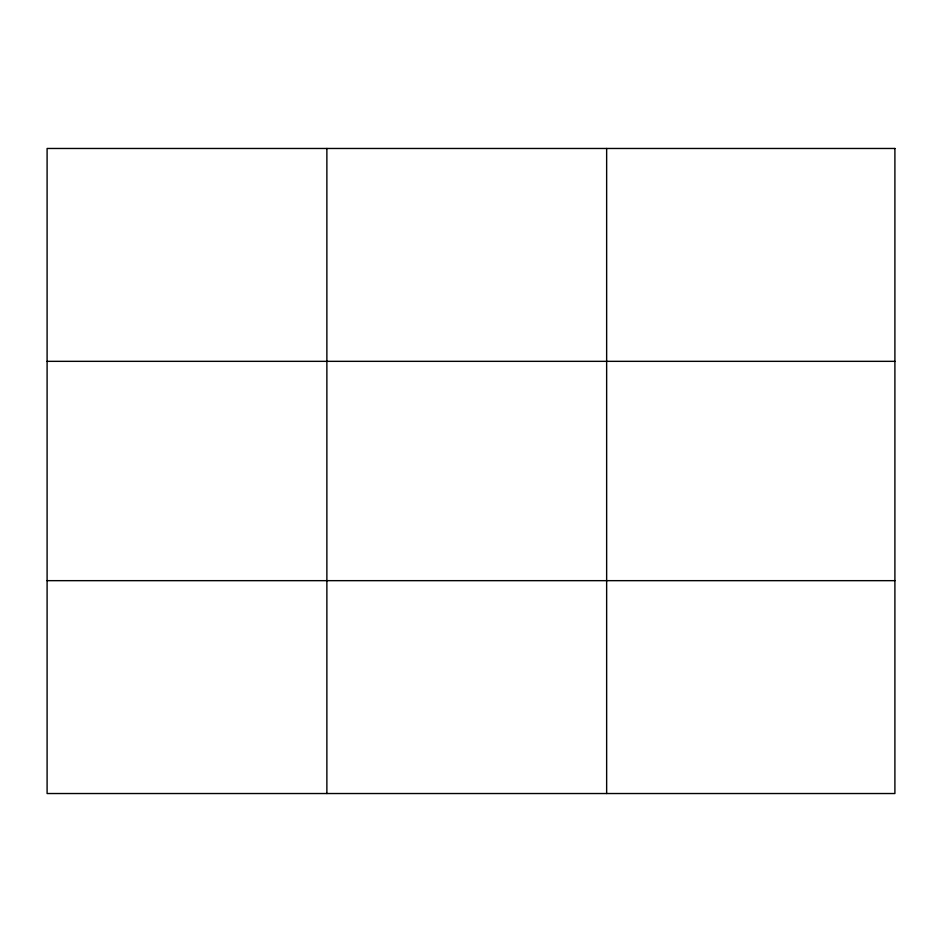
<?xml version="1.0" encoding="UTF-8"?>
<svg xmlns="http://www.w3.org/2000/svg" width="942" height="942" viewBox="0 0 942 942"><rect width="100%" height="100%" fill="white"/><g stroke="black" fill="none" stroke-linecap="round" stroke-linejoin="round"><path stroke-width="1.41" d="M326.874 148.471L326.874 793.529M606.648 148.471L606.648 793.529M47.1 361.339L894.9 361.339M47.1 580.661L894.9 580.661M894.9 148.471L894.9 793.529L47.1 793.529L47.1 148.471L894.9 148.471"/></g></svg>
